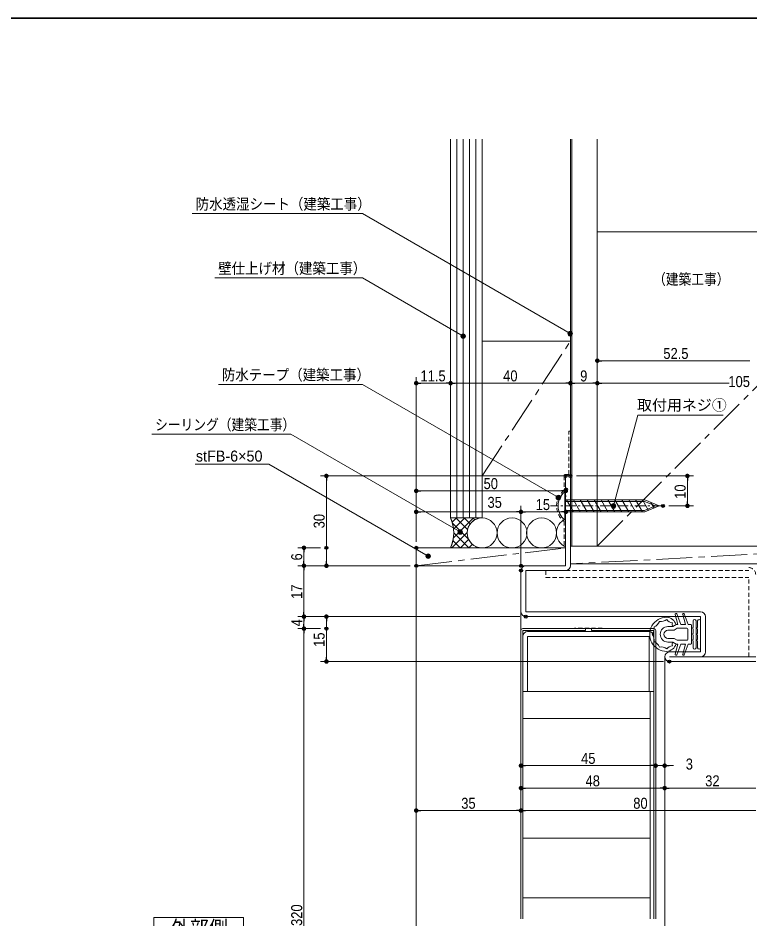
# Model space of a CAD drawing. Units: millimetres, scale not verified. Extents: x -606 to 606, y -304 to 304.
# Drawn here: x -391.8 to -147.3, y -24 to 277 of the extents above; entities that cross this region are included whole.
import ezdxf
from ezdxf.enums import TextEntityAlignment as Align

# ---------------------------------------------------------------- set-up
doc = ezdxf.new("R2010")
doc.units = ezdxf.units.MM
doc.header["$LTSCALE"] = 2
doc.header["$PDMODE"] = 32
doc.header["$PDSIZE"] = 1
for name, pattern in [('USER1', [9.172222, 5.997222, -1.058333, 1.058333, -1.058333]), ('USER2', [1.11, 0.71, -0.4]), ('USER3', [2.91, 1.76, -0.4, 0.35, -0.4])]:
    doc.linetypes.add(name, pattern=pattern)
for name, color, linetype, lineweight in [('0-0_2寸法-3', 7, 'Continuous', 15), ('0-1_1図面枠', 7, 'Continuous', 20), ('0-2_3一般', 7, 'Continuous', 15), ('0-3_2寸法-1', 7, 'Continuous', 15), ('0-4_0', 7, 'Continuous', 25)]:
    doc.layers.add(name, color=color, linetype=linetype, lineweight=lineweight)
doc.layers.add('0-5_Defpoints', color=7, linetype='Continuous')
doc.styles.add('ＭＳ Ｐゴシック', font='')
doc.styles.get('ＭＳ Ｐゴシック').set_extended_font_data('MS PGothic')

# ---------------------------------------------------------------- blocks, each defined once
blk = doc.blocks.new('グループ-2')
at = {"layer": '0-1_1図面枠', "lineweight": 35}
blk.add_lwpolyline([(-800, 554), (800, 554), (800, -554), (-800, -554)], close=True, dxfattribs=at)
blk = doc.blocks.new('図面枠')
at = {"layer": '0-1_1図面枠'}
blk.add_blockref('グループ-2', (0, 0), dxfattribs=at)
blk = doc.blocks.new('グループ-4')
at = {"layer": '0-2_3一般'}
for p, q in [((25, 151.2), (25, 146.634)), ((27, 133.2), (27, 151.2)), ((24, 146.2), (25, 146.634)), ((24, 146.2), (25, 145.766)), ((25, 145.766), (25, 142.634)), ((24, 142.2), (25, 142.634)), ((24, 142.2), (25, 141.766)), ((24, 138.2), (25, 138.634)), ((25, 141.766), (25, 138.634)), ((24, 138.2), (25, 137.766)), ((25, 137.766), (25, 133.2))]:
    blk.add_line(p, q, dxfattribs=at)
for centre, start, end in [((26, 151.2), 0, 180), ((26, 133.2), 180.00003, 0)]:
    blk.add_arc(centre, 1, start, end, dxfattribs=at)
blk = doc.blocks.new('グループ-5')
at = {"layer": '0-2_3一般'}
for p, q in [((28, 151.2), (28, 146.634)), ((30, 133.2), (30, 151.2)), ((27, 146.2), (28, 146.634)), ((27, 146.2), (28, 145.766)), ((28, 145.766), (28, 142.634)), ((27, 142.2), (28, 142.634)), ((27, 142.2), (28, 141.766)), ((27, 138.2), (28, 138.634)), ((28, 141.766), (28, 138.634)), ((27, 138.2), (28, 137.766)), ((28, 137.766), (28, 133.2))]:
    blk.add_line(p, q, dxfattribs=at)
for centre, start, end in [((29, 151.2), 0, 180), ((29, 133.2), 180.00003, 0)]:
    blk.add_arc(centre, 1, start, end, dxfattribs=at)
blk = doc.blocks.new('グループ-9')
at = {"layer": '0-2_3一般'}
for p, q in [((13.046, 155.37), (14.838, 148.7)), ((14.119, 155.901), (16.784, 148.7)), ((18.046, 155.37), (19.838, 148.7)), ((19.119, 155.901), (21.784, 148.7)), ((8.2, 147.4), (11.557, 147.4)), ((8.2, 144.9), (12.286, 144.9)), ((13.599, 148.7), (11.557, 147.4)), ((12.286, 144.9), (14.328, 146.2)), ((13.599, 148.7), (14.838, 148.7)), ((14.328, 146.2), (20.9, 146.2)), ((16.784, 148.7), (19.838, 148.7)), ((21.5, 138.8), (21.5, 145.6)), ((23.4, 148.7), (21.784, 148.7)), ((24, 148.1), (24, 136.3)), ((8.2, 139.5), (12.286, 139.5)), ((12.286, 139.5), (14.328, 138.2)), ((11.557, 137), (8.2, 137)), ((13.599, 135.7), (11.557, 137)), ((13.599, 135.7), (11.557, 137)), ((13.046, 129.029), (14.838, 135.7)), ((13.599, 135.7), (14.838, 135.7)), ((14.119, 128.499), (16.784, 135.7)), ((14.328, 138.2), (20.9, 138.2)), ((16.784, 135.7), (19.838, 135.7)), ((18.046, 129.029), (19.838, 135.7)), ((19.119, 128.499), (21.784, 135.7)), ((23.4, 135.7), (21.784, 135.7))]:
    blk.add_line(p, q, dxfattribs=at)
for centre, radius, start, end in [((7.4, 142.2), 11.4, 90, 270.00003), ((-4.009, 153.609), 7.135, 294.1759, 335.82413), ((3.224, 157.785), 7.135, 264.1759, 305.82413), ((6.917, 146.617), 7, 17.31425, 86.03964), ((11.171, 154.417), 4.479, 212.66138, 270.04332), ((13.6, 155.6), 0.6, 30.0778, 194.44284), ((18.6, 155.6), 0.6, 30.0778, 194.44284), ((-8.185, 146.376), 7.135, 324.1759, 5.82413), ((8.2, 142.2), 5.2, 90, 270), ((8.2, 142.2), 2.7, 90, 270), ((13.206, 148.947), 2.26, 153.98502, 223.18034), ((20.9, 145.6), 0.6, 0, 90), ((23.4, 148.1), 0.6, 0, 90), ((-8.185, 138.024), 7.135, 354.1759, 35.82413), ((20.9, 138.8), 0.6, 270, 0), ((-4.009, 130.791), 7.135, 24.1759, 65.82413), ((3.224, 126.615), 7.135, 54.1759, 95.82413), ((6.917, 137.783), 7, 273.96039, 342.68578), ((11.171, 129.983), 4.479, 89.95671, 147.33865), ((13.206, 135.453), 2.26, 136.81969, 206.01501), ((23.4, 136.3), 0.6, 270, 0), ((13.6, 128.8), 0.6, 165.55719, 329.92223), ((18.6, 128.8), 0.6, 165.55719, 329.92223)]:
    blk.add_arc(centre, radius, start, end, dxfattribs=at)
blk = doc.blocks.new('_Dot')
at = {"layer": '0-4_0'}
blk.add_line((-1, 0), (-2, 0), dxfattribs=at)
for points in [[(0, 0), (-1, 0), (-0.992, 0.125)], [(0, 0), (-0.992, -0.125), (-1, 0)], [(0, 0), (-0.992, 0.125), (-0.969, 0.249)], [(0, 0), (-0.969, -0.249), (-0.992, -0.125)], [(0, 0), (-0.969, 0.249), (-0.93, 0.368)], [(0, 0), (-0.93, -0.368), (-0.969, -0.249)], [(0, 0), (-0.93, 0.368), (-0.876, 0.482)], [(0, 0), (-0.876, -0.482), (-0.93, -0.368)], [(0, 0), (-0.876, 0.482), (-0.809, 0.588)], [(0, 0), (-0.809, -0.588), (-0.876, -0.482)], [(0, 0), (-0.809, 0.588), (-0.729, 0.685)], [(0, 0), (-0.729, -0.685), (-0.809, -0.588)], [(0, 0), (-0.729, 0.685), (-0.637, 0.771)], [(0, 0), (-0.637, -0.771), (-0.729, -0.685)], [(0, 0), (-0.637, 0.771), (-0.536, 0.844)], [(0, 0), (-0.536, -0.844), (-0.637, -0.771)], [(0, 0), (-0.536, 0.844), (-0.426, 0.905)], [(0, 0), (-0.426, -0.905), (-0.536, -0.844)], [(0, 0), (-0.426, 0.905), (-0.309, 0.951)], [(0, 0), (-0.309, -0.951), (-0.426, -0.905)], [(0, 0), (-0.309, 0.951), (-0.187, 0.982)], [(0, 0), (-0.187, -0.982), (-0.309, -0.951)], [(0, 0), (-0.187, 0.982), (-0.063, 0.998)], [(0, 0), (-0.063, -0.998), (-0.187, -0.982)], [(0, 0), (-0.063, 0.998), (0.063, 0.998)], [(0, 0), (0.063, -0.998), (-0.063, -0.998)], [(0, 0), (0.063, 0.998), (0.187, 0.982)], [(0, 0), (0.187, 0.982), (0.309, 0.951)], [(0, 0), (0.309, 0.951), (0.426, 0.905)], [(0, 0), (0.426, 0.905), (0.536, 0.844)], [(0, 0), (0.536, 0.844), (0.637, 0.771)], [(0, 0), (0.637, 0.771), (0.729, 0.685)], [(0, 0), (0.729, 0.685), (0.809, 0.588)], [(0, 0), (0.809, 0.588), (0.876, 0.482)], [(0, 0), (0.876, 0.482), (0.93, 0.368)], [(0, 0), (0.93, 0.368), (0.969, 0.249)], [(0, 0), (0.969, 0.249), (0.992, 0.125)], [(0, 0), (0.992, 0.125), (1, 0)], [(0, 0), (0.187, -0.982), (0.063, -0.998)], [(0, 0), (0.309, -0.951), (0.187, -0.982)], [(0, 0), (0.426, -0.905), (0.309, -0.951)], [(0, 0), (0.536, -0.844), (0.426, -0.905)], [(0, 0), (0.637, -0.771), (0.536, -0.844)], [(0, 0), (0.729, -0.685), (0.637, -0.771)], [(0, 0), (0.809, -0.588), (0.729, -0.685)], [(0, 0), (0.876, -0.482), (0.809, -0.588)], [(0, 0), (0.93, -0.368), (0.876, -0.482)], [(0, 0), (0.969, -0.249), (0.93, -0.368)], [(0, 0), (0.992, -0.125), (0.969, -0.249)], [(0, 0), (1, 0), (0.992, -0.125)]]:
    blk.add_solid(points, dxfattribs=at)
blk = doc.blocks.new('グループ-12')
at = {"layer": '0-0_2寸法-3'}
blk.add_lwpolyline([(-335.4, -47), (-275.4, -47), (-275.4, -63), (-335.4, -63)], close=True, dxfattribs=at)
at = {"layer": '0-0_2寸法-3', "style": 'ＭＳ Ｐゴシック'}
blk.add_text('外部側', height=9.428, dxfattribs=at).set_placement((-324.297, -61.359), align=Align.BOTTOM_LEFT)

msp = doc.modelspace()

# ---------------------------------------------------------------- hatches: boundary and pattern name
at = {"layer": '0-0_2寸法-3'}
for points in [[(-206.574, 171.576, 1), (-208.099, 171.576, 1)], [(-242.287, 170.7, 1), (-243.813, 170.7, 1)], [(-210.479, 116.768, 1), (-212.004, 116.768, 1)], [(-192.09, 114, 1), (-193.615, 114, 1)], [(-243.315, 105.283, 1), (-244.841, 105.283, 1)], [(-253.987, 97.2, 1), (-255.513, 97.2, 1)]]:
    msp.add_hatch(color=256, dxfattribs=at).paths.add_polyline_path(points)

# ---------------------------------------------------------------- linework, layer by layer
for points in [[(-207.336, 171.576), (-276.75, 211.652), (-333.586, 211.652)], [(-243.05, 170.7), (-276.75, 190.157), (-326.042, 190.157)], [(-211.241, 116.768), (-276.75, 154.59), (-324.808, 154.59)], [(-192.852, 114), (-184.718, 144.357), (-156.242, 144.357)], [(-244.078, 105.283), (-300.599, 137.915), (-347.075, 137.915)], [(-254.75, 97.2), (-307.95, 127.915), (-332.644, 127.915)]]:
    msp.add_lwpolyline(points, dxfattribs=at)
for centre in [(-207.336, 171.576), (-243.05, 170.7), (-211.241, 116.768), (-192.852, 114), (-244.078, 105.283), (-254.75, 97.2)]:
    msp.add_circle(centre, 0.763, dxfattribs=at)
at = {"layer": '0-2_3一般'}
for p, q in [((-247.25, 110), (-247.25, 236.484)), ((-245.15, 110), (-245.15, 236.484)), ((-243.05, 110), (-243.05, 236.484)), ((-240.95, 110), (-240.95, 236.484)), ((-238.85, 110), (-238.85, 236.484)), ((-236.75, 110), (-236.75, 236.484)), ((-207.25, 103.2), (-207.25, 236.484)), ((-206.75, 100.6), (-206.75, 236.484)), ((-198.25, 100.6), (-198.25, 236.484)), ((-198.25, 205.6), (-93.25, 205.6)), ((-208.85, 124), (-207.25, 124)), ((-208.85, 124), (-208.85, 94)), ((-207.25, 94), (-207.25, 124)), ((-209.138, 109.3), (-209.138, 118.7)), ((-208.85, 115.5), (-182.471, 115.5)), ((-178.85, 114), (-182.471, 115.5)), ((-208.85, 112.5), (-182.471, 112.5)), ((-178.85, 114), (-182.471, 112.5)), ((-247.25, 110), (-236.75, 110)), ((-209.138, 109.3), (-208.85, 109.3)), ((-258.75, 100), (-208.75, 100)), ((-208.85, 100), (-208.85, 94)), ((-207.25, 100.6), (-93.25, 100.6)), ((-258.75, 94), (-258.75, -137)), ((-222.15, 94), (-208.85, 94)), ((-207.25, 94.6), (-93.25, 94.6)), ((-223.75, 92.4), (-223.75, 78.6)), ((-208.841, 92.4), (-222.15, 92.4)), ((-222.15, 78.6), (-222.15, 92.4)), ((-223.75, 72.4), (-223.75, 78.6)), ((-163.75, 78.6), (-222.15, 78.6)), ((-222.15, 77), (-163.75, 77)), ((-163.75, 65.2), (-163.75, 77)), ((-162.15, 77), (-162.15, 65.2)), ((-223.75, 72.4), (-223.75, -24)), ((-223.15, 73), (-202.25, 73)), ((-223.15, -24), (-223.15, 72.4)), ((-223.15, 72.4), (-202.25, 72.4)), ((-202.25, 73), (-202.25, 72.4)), ((-200.25, 73), (-200.25, 72.4)), ((-200.25, 73), (-179.35, 73)), ((-200.25, 72.4), (-179.35, 72.4)), ((-179.35, 72.4), (-179.35, -24)), ((-178.75, 72.4), (-178.75, -24)), ((-221.55, 72), (-180.95, 72)), ((-175.75, 63.6), (-175.75, -120.5)), ((-163.75, 65.2), (-174.15, 65.2)), ((-174.15, 63.6), (-145.35, 63.6)), ((-145.35, 62), (-174.15, 62)), ((-223.15, 52), (-180.55, 52)), ((-179.35, 52), (-180.95, 52)), ((-180.55, 52), (-180.55, -24)), ((-223.15, 43), (-180.55, 43)), ((-223.15, 3), (-180.55, 3)), ((-223.15, -17), (-180.55, -17))]:
    msp.add_line(p, q, dxfattribs=at)
at = {"layer": '0-2_3一般', "linetype": 'USER1'}
for p, q in [((-198.25, 100.6), (-93.25, 205.6)), ((-236.75, 124), (-207.25, 169)), ((-258.75, 94), (-208.75, 100)), ((-93.25, 100.6), (-207.25, 94.6))]:
    msp.add_line(p, q, dxfattribs=at)
at = {"layer": '0-2_3一般', "linetype": 'USER2'}
for p, q in [((-207.75, 139), (-207.25, 139)), ((-207.75, 124.5), (-207.75, 139)), ((-209.35, 124), (-209.35, 119.172)), ((-208.85, 124.5), (-207.75, 124.5)), ((-209.35, 108.828), (-209.35, 100)), ((-215.432, 92.4), (-147.65, 92.4)), ((-147.65, 63.6), (-147.65, 90.116)), ((-196.589, 73.2), (-196.589, 73))]:
    msp.add_line(p, q, dxfattribs=at)
at = {"layer": '0-2_3一般', "lineweight": 13}
for p, q in [((-208.55, 116), (-206.24, 112)), ((-206.24, 116), (-203.931, 112)), ((-203.931, 116), (-201.621, 112)), ((-201.621, 116), (-199.312, 112)), ((-199.312, 116), (-197.003, 112)), ((-197.003, 116), (-194.693, 112)), ((-194.693, 116), (-192.384, 112)), ((-192.384, 116), (-190.074, 112)), ((-190.074, 116), (-187.765, 112)), ((-187.765, 116), (-185.456, 112)), ((-185.456, 116), (-183.146, 112)), ((-183.146, 116), (-181.133, 112.513)), ((-180.354, 115.164), (-179.269, 113.285)), ((-208.85, 112.52), (-208.55, 112)), ((-246.715, 108.59), (-245.306, 110)), ((-246.337, 103.312), (-239.649, 110)), ((-246.249, 106.228), (-242.477, 110)), ((-241.627, 106.067), (-245.559, 110)), ((-240.722, 107.991), (-242.731, 110)), ((-239.21, 109.307), (-239.903, 110)), ((-237.044, 109.97), (-237.074, 110)), ((-236.828, 109.992), (-236.82, 110)), ((-241.325, 102.937), (-246.63, 108.242)), ((-246.82, 100), (-241.748, 105.072)), ((-244.045, 100), (-246.487, 102.442)), ((-241.216, 100), (-246.19, 104.974)), ((-243.992, 100), (-241.237, 102.755)), ((-246.873, 100), (-247.134, 100.261)), ((-241.163, 100), (-240, 101.163)), ((-238.388, 100), (-238.752, 100.364)), ((-238.335, 100), (-238.21, 100.125))]:
    msp.add_line(p, q, dxfattribs=at)
at = {"layer": '0-2_3一般', "linetype": 'USER3'}
msp.add_line((-176.35, 114), (-213.85, 114), dxfattribs=at)
at = {"layer": '0-2_3一般'}
for points in [[(-236.75, 124), (-236.75, 169), (-207.25, 169), (-207.25, 124)], [(-208.85, 112), (-182.372, 112), (-177.543, 114), (-182.372, 116), (-208.85, 116)], [(-247.25, 110), (-246.816, 109.003), (-246.557, 107.945), (-246.26, 106.462), (-246.186, 104.888), (-246.257, 103.773), (-246.553, 102.059), (-246.802, 101.002), (-247.25, 100), (-237.315, 100), (-238.162, 100.105), (-239.053, 100.496), (-239.8, 100.971), (-240.43, 101.577), (-240.972, 102.298), (-241.3, 102.863), (-241.648, 103.88), (-241.759, 104.956), (-241.672, 105.921), (-241.376, 106.871), (-240.975, 107.687), (-240.294, 108.504), (-239.582, 109.113), (-238.647, 109.602), (-237.727, 109.899), (-236.75, 110)]]:
    msp.add_lwpolyline(points, close=True, dxfattribs=at)
for points in [[(-209.138, 118.7), (-208.85, 118.7), (-208.85, 109.3)], [(-258.75, 100), (-258.75, 94), (-208.85, 94)], [(-221.55, 70.4), (-221.55, 52), (-223.15, 52)], [(-221.55, 70.4), (-180.95, 70.4), (-180.95, 52)]]:
    msp.add_lwpolyline(points, dxfattribs=at)
at = {"layer": '0-2_3一般', "linetype": 'USER2'}
for points in [[(-215.432, 92.4), (-215.432, 90.116), (-147.65, 90.116)], [(-196.589, 73.2), (-205.883, 73.2), (-205.883, 73)], [(-205.883, 73), (-196.589, 73), (-205.883, 73)]]:
    msp.add_lwpolyline(points, dxfattribs=at)
at = {"layer": '0-2_3一般'}
for centre in [(-236.75, 104.968), (-226.751, 104.968), (-216.861, 104.968)]:
    msp.add_circle(centre, 5, dxfattribs=at)
at = {"layer": '0-2_3一般', "linetype": 'USER2'}
for centre, radius, start, end in [((-208.85, 124), 0.5, 90, 180), ((-205.25, 114), 6.6, 128.40472, 231.59528), ((-147.65, 91.1), 2.3, 0, 90)]:
    msp.add_arc(centre, radius, start, end, dxfattribs=at)
at = {"layer": '0-2_3一般'}
for centre, radius, start, end in [((-205.25, 114), 6.1, 129.60161, 230.39839), ((-258.942, 105), 12.716, 336.846, 23.154), ((-206.899, 104.968), 5, 112.96235, 247.03765), ((-222.15, 92.4), 1.6, 90, 180), ((-222.15, 92.4), 1.6, 90, 180), ((-208.85, 94), 1.6, 270.32561, 0), ((-222.15, 78.6), 1.6, 180, 270), ((-163.75, 77), 1.6, 0, 90), ((-223.15, 72.4), 0.6, 89.99998, 180), ((-179.35, 72.4), 0.6, 0, 89.99998), ((-221.55, 70.4), 1.6, 90, 180), ((-180.95, 70.4), 1.6, 0, 90), ((-174.15, 63.6), 1.6, 90, 270), ((-163.75, 65.2), 1.6, 270, 0)]:
    msp.add_arc(centre, radius, start, end, dxfattribs=at)
at = {"layer": '0-3_2寸法-1'}
for p, q in [((-198.25, 164.5), (-198.23, 164.5)), ((-147.251, 162.5), (-196.749, 162.5)), ((-258.75, 121), (-258.75, 157)), ((-247.25, 157), (-247.23, 157)), ((-247.25, 157), (-247.23, 157)), ((-207.25, 157), (-207.23, 157)), ((-207.25, 157), (-207.23, 157)), ((-198.25, 157), (-198.23, 157)), ((-198.25, 157), (-198.23, 157)), ((-257.249, 155), (-248.751, 155)), ((-208.751, 155), (-245.749, 155)), ((-205.749, 155), (-199.751, 155)), ((-196.749, 155), (-154.156, 155)), ((-210.85, 124), (-290.75, 124)), ((-205.25, 124), (-166.15, 124)), ((-288.75, 122.499), (-288.75, 95.501)), ((-258.75, 114), (-258.75, 121)), ((-168.15, 115.501), (-168.15, 122.499)), ((-210.251, 119), (-257.249, 119)), ((-208.75, 117.5), (-208.75, 117)), ((-258.75, 102), (-258.75, 114)), ((-225.251, 112), (-257.249, 112)), ((-223.75, 94.4), (-223.75, 114)), ((-223.75, 96), (-223.75, 114)), ((-210.251, 112), (-222.249, 112)), ((-208.75, 114), (-208.73, 114)), ((-174.35, 114), (-166.15, 114)), ((-290.75, 100), (-298.25, 100)), ((-296.25, 98.499), (-296.25, 95.501)), ((-290.75, 94), (-298.25, 94)), ((-290.75, 94), (-298.25, 94)), ((-260.75, 94), (-290.75, 94)), ((-296.25, 92.499), (-296.25, 78.501)), ((-290.75, 77), (-298.25, 77)), ((-290.75, 77), (-298.25, 77)), ((-296.25, 75.499), (-296.25, 74.501)), ((-224.15, 77), (-290.75, 77)), ((-288.75, 63.501), (-288.75, 75.499)), ((-290.75, 73), (-298.25, 73)), ((-290.75, 73), (-298.25, 73)), ((-296.25, 71.499), (-296.25, -126.499)), ((-176.15, 62), (-290.75, 62)), ((-223.75, 29.211), (-223.73, 29.211)), ((-180.251, 27.211), (-222.249, 27.211)), ((-180.251, 27.211), (-181.751, 27.211)), ((-178.75, 29.211), (-178.73, 29.211)), ((-178.75, 29.211), (-178.73, 29.211)), ((-178.75, 27.211), (-175.75, 27.211)), ((-175.75, 29.211), (-175.73, 29.211)), ((-174.249, 27.211), (-172.749, 27.211)), ((-223.75, 21.711), (-223.73, 21.711)), ((-175.75, 21.711), (-175.73, 21.711)), ((-175.75, 21.711), (-175.73, 21.711)), ((-177.251, 19.711), (-222.249, 19.711)), ((-174.249, 19.711), (-145.251, 19.711)), ((-258.75, 14.211), (-258.73, 14.211)), ((-257.249, 12.211), (-225.251, 12.211)), ((-223.75, 14.211), (-223.73, 14.211)), ((-223.75, 14.211), (-223.73, 14.211)), ((-145.251, 12.211), (-222.249, 12.211))]:
    msp.add_line(p, q, dxfattribs=at)
at = {"layer": '0-5_Defpoints'}
for p in [(-198.25, 162.5), (-247.25, 155), (-207.25, 155), (-198.25, 155), (-208.85, 124), (-207.25, 124), (-168.15, 124), (-258.75, 119), (-208.75, 119.5), (-176.35, 114), (-258.75, 112), (-223.75, 112), (-208.75, 112), (-288.75, 100), (-258.75, 100), (-296.25, 94), (-288.75, 94), (-258.75, 94), (-223.75, 94), (-223.75, 92.4), (-296.25, 77), (-288.75, 77), (-222.15, 77), (-296.25, 73), (-288.75, 73), (-288.75, 73), (-174.15, 62), (-223.75, 27.211), (-178.75, 27.211), (-175.75, 27.211), (-223.75, 19.711), (-175.75, 19.711), (-258.75, 12.211), (-223.75, 12.211)]:
    msp.add_point(p, dxfattribs=at)

# ---------------------------------------------------------------- block references
at = {"layer": '0-0_2寸法-3', "xscale": 0.5, "yscale": 0.5}
msp.add_blockref('グループ-12', (-178.75, 0), dxfattribs=at)
at = {"layer": '0-1_1図面枠', "xscale": 0.5, "yscale": 0.5}
msp.add_blockref('図面枠', (-178.75, 0), dxfattribs=at)
at = {"layer": '0-2_3一般', "xscale": 0.5, "yscale": 0.5}
for name in ['グループ-9', 'グループ-4', 'グループ-5']:
    msp.add_blockref(name, (-178.75, 0), dxfattribs=at)
at = {"layer": '0-3_2寸法-1', "xscale": 0.7503418, "yscale": 0.7503418}
for p, rotation in [((-198.25, 162.5), 180), ((-258.75, 155), 180), ((-247.25, 155), 180), ((-207.25, 155), 180), ((-198.25, 155), 180), ((-288.75, 124), 90), ((-168.15, 124), 90), ((-258.75, 119), 180), ((-168.15, 114), 270), ((-258.75, 112), 180), ((-223.75, 112), 180), ((-296.25, 100), 90), ((-296.25, 94), 270), ((-296.25, 94), 90), ((-288.75, 94), 270), ((-296.25, 77), 270), ((-296.25, 77), 90), ((-288.75, 77), 90), ((-296.25, 73), 270), ((-296.25, 73), 90), ((-288.75, 62), 270), ((-223.75, 27.211), 180), ((-175.75, 27.211), 180), ((-223.75, 19.711), 180), ((-175.75, 19.711), 180), ((-258.75, 12.211), 180), ((-223.75, 12.211), 180)]:
    msp.add_blockref('_Dot', p, dxfattribs=dict(at, rotation=rotation))
for p in [(-247.25, 155), (-207.25, 155), (-198.25, 155), (-208.75, 119), (-223.75, 112), (-208.75, 112), (-178.75, 27.211), (-178.75, 27.211), (-175.75, 19.711), (-223.75, 12.211)]:
    msp.add_blockref('_Dot', p, dxfattribs=at)

# ---------------------------------------------------------------- texts
at = {"layer": '0-0_2寸法-3', "style": 'ＭＳ Ｐゴシック'}
for s, height, width, p in [('防水透湿シート（建築工事）', 3.666, 0.9, (-332.445, 211.926)), ('壁仕上げ材（建築工事）', 3.666, 0.9, (-324.935, 190.431)), ('（建築工事）', 3.669, 0.85, (-179.627, 186.792)), ('防水テープ（建築工事）', 3.666, 0.9, (-323.704, 154.865)), ('シーリング（建築工事）', 3.669, 0.85, (-345.977, 138.19))]:
    msp.add_text(s, height=height, dxfattribs=dict(at, width=width)).set_placement(p, align=Align.BOTTOM_LEFT)
for s, p in [('取付用ネジ①', (-185.006, 144.747)), ('stFB-6×50', (-332.369, 127.709))]:
    msp.add_text(s, height=3.666, dxfattribs=at).set_placement(p, align=Align.BOTTOM_LEFT)
at = {"layer": '0-3_2寸法-1', "style": 'ＭＳ Ｐゴシック', "width": 0.9}
for s, p in [('52.5', (-176.188, 161.994)), ('11.5', (-257.321, 154.504)), ('40', (-229.709, 154.504)), ('9', (-203.98, 154.494)), ('105', (-154.472, 152.603)), ('50', (-236.248, 118.504)), ('35', (-234.939, 112.248)), ('15', (-218.843, 111.504)), ('45', (-203.67, 26.706)), ('3', (-168.71, 24.814)), ('48', (-202.18, 19.206)), ('32', (-162.209, 19.206)), ('35', (-243.709, 11.706)), ('80', (-186.238, 11.715))]:
    msp.add_text(s, height=3.666, dxfattribs=at).set_placement(p, align=Align.BOTTOM_LEFT)
for s, p in [('10', (-167.654, 116.368)), ('30', (-288.254, 106.502)), ('6', (-295.744, 95.77)), ('17', (-295.754, 82.936)), ('4', (-295.744, 73.76)), ('15', (-288.254, 66.907)), ('DH:2320', (-295.754, -36.165))]:
    msp.add_text(s, height=3.666, rotation=90, dxfattribs=at).set_placement(p, align=Align.BOTTOM_LEFT)

doc.saveas('drawing.dxf')
